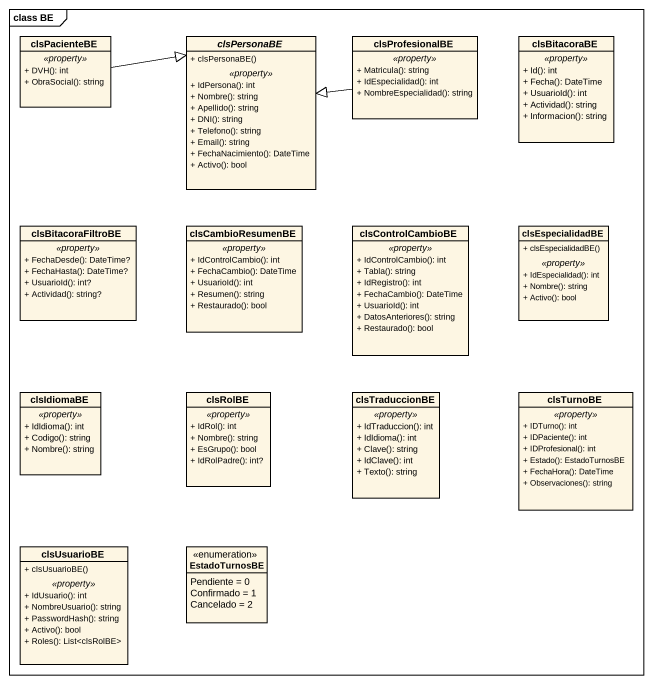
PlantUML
@startuml
mainframe class BE
hide circle
hide empty members
skinparam classAttributeIconSize 0
class clsPacienteBE {
  .. <<property>> ..
  + DVH(): int
  + ObraSocial(): string
}
abstract class clsPersonaBE {
  + clsPersonaBE()
  .. <<property>> ..
  + IdPersona(): int
  + Nombre(): string
  + Apellido(): string
  + DNI(): string
  + Telefono(): string
  + Email(): string
  + FechaNacimiento(): DateTime
  + Activo(): bool
}
class clsProfesionalBE {
  .. <<property>> ..
  + Matricula(): string
  + IdEspecialidad(): int
  + NombreEspecialidad(): string
}
class clsBitacoraBE {
  .. <<property>> ..
  + Id(): int
  + Fecha(): DateTime
  + UsuarioId(): int
  + Actividad(): string
  + Informacion(): string
}
class clsBitacoraFiltroBE {
  .. <<property>> ..
  + FechaDesde(): DateTime?
  + FechaHasta(): DateTime?
  + UsuarioId(): int?
  + Actividad(): string?
}
class clsCambioResumenBE {
  .. <<property>> ..
  + IdControlCambio(): int
  + FechaCambio(): DateTime
  + UsuarioId(): int
  + Resumen(): string
  + Restaurado(): bool
}
class clsControlCambioBE {
  .. <<property>> ..
  + IdControlCambio(): int
  + Tabla(): string
  + IdRegistro(): int
  + FechaCambio(): DateTime
  + UsuarioId(): int
  + DatosAnteriores(): string
  + Restaurado(): bool
}
class clsEspecialidadBE {
  + clsEspecialidadBE()
  .. <<property>> ..
  + IdEspecialidad(): int
  + Nombre(): string
  + Activo(): bool
}
class clsIdiomaBE {
  .. <<property>> ..
  + IdIdioma(): int
  + Codigo(): string
  + Nombre(): string
}
class clsRolBE {
  .. <<property>> ..
  + IdRol(): int
  + Nombre(): string
  + EsGrupo(): bool
  + IdRolPadre(): int?
}
class clsTraduccionBE {
  .. <<property>> ..
  + IdTraduccion(): int
  + IdIdioma(): int
  + Clave(): string
  + IdClave(): int
  + Texto(): string
}
class clsTurnoBE {
  .. <<property>> ..
  + IDTurno(): int
  + IDPaciente(): int
  + IDProfesional(): int
  + Estado(): EstadoTurnosBE
  + FechaHora(): DateTime
  + Observaciones(): string
}
class clsUsuarioBE {
  + clsUsuarioBE()
  .. <<property>> ..
  + IdUsuario(): int
  + NombreUsuario(): string
  + PasswordHash(): string
  + Activo(): bool
  + Roles(): List<clsRolBE>
}
enum EstadoTurnosBE {
  Pendiente = 0
  Confirmado = 1
  Cancelado = 2
}
clsPacienteBE -right-|> clsPersonaBE
clsProfesionalBE -left-|> clsPersonaBE
@enduml
